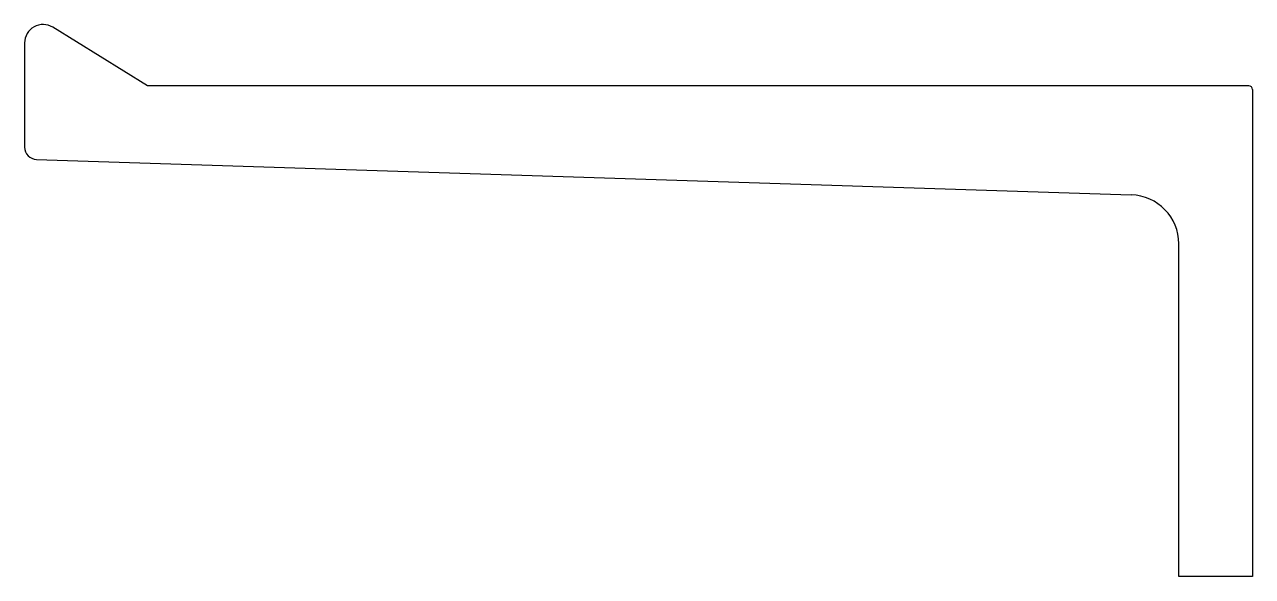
# Model space of a CAD drawing. Extents: x 1102 to 1202, y 1864 to 1909.
import ezdxf

# ---------------------------------------------------------------- set-up
doc = ezdxf.new("R2010")
doc.units = 0
doc.layers.get('0').update_dxf_attribs({"linetype": 'CONTINUOUS'})

msp = doc.modelspace()

# ---------------------------------------------------------------- linework, layer by layer
for p, q in [((1111.99, 1903.72), (1104.28, 1908.49)), ((1101.99, 1907.22), (1101.99, 1898.72)), ((1201.69, 1903.72), (1111.99, 1903.72)), ((1201.99, 1903.42), (1201.99, 1863.72)), ((1102.95, 1897.72), (1192.12, 1894.84)), ((1195.99, 1863.72), (1195.99, 1890.84)), ((1201.99, 1863.72), (1195.99, 1863.72))]:
    msp.add_line(p, q)
for centre, radius, start, end in [((1103.49, 1907.22), 1.5, 58.2284, 180), ((1201.69, 1903.42), 0.3, 0, 90), ((1102.99, 1898.72), 1, 180, 268.1527), ((1191.99, 1890.84), 4, 0, 88.1527)]:
    msp.add_arc(centre, radius, start, end)

doc.saveas('drawing.dxf')
